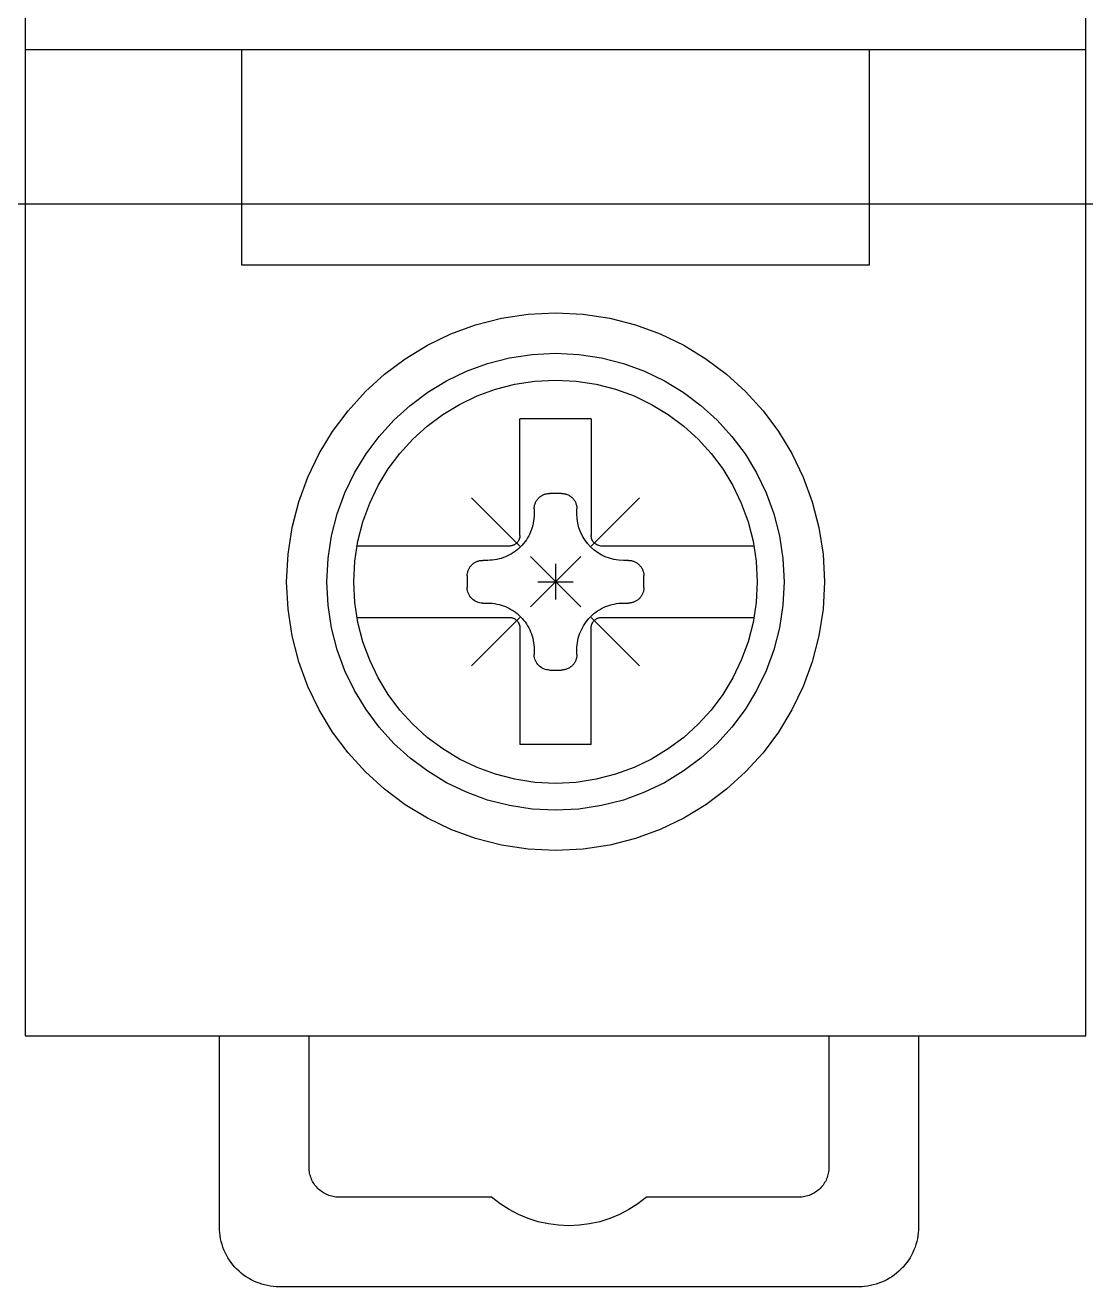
# Model space of a CAD drawing. Header units: millimetres. Extents: x -4798 to 103231, y 23514 to 54248.
# Drawn here: x -959.98 to -942.01, y 41200.54 to 41221.92 of the extents above; entities that cross this region are included whole.
import ezdxf

# ---------------------------------------------------------------- set-up
doc = ezdxf.new("R2010")
doc.units = ezdxf.units.MM
doc.header["$LTSCALE"] = 3
doc.layers.add('@.VISIBLE', color=7, linetype='Continuous')

# ---------------------------------------------------------------- blocks, each defined once
blk = doc.blocks.new('*U78')
at = {"layer": '@.VISIBLE'}
blk.add_line((28, -25), (678, -25), dxfattribs=at)
blk = doc.blocks.new('*U40')
for p, q in [((-8.986, 0), (-8.986, 79.4816)), ((8.986, 79.4816), (8.986, 0)), ((-8.986, 16.7063), (8.986, 16.7063)), ((-5.3156, 16.7063), (-5.3156, 13.0613)), ((5.3157, 13.0613), (5.3157, 16.7063)), ((-5.3156, 13.0613), (5.3157, 13.0613)), ((-0.466, 12.2279), (-0.9184, 12.1589)), ((0, 12.2513), (-0.466, 12.2279)), ((0.4657, 12.2279), (0, 12.2513)), ((0, 12.2513), (0, 12.2513)), ((0.9182, 12.1589), (0.4657, 12.2279)), ((-1.3551, 12.0467), (-1.7736, 11.8934)), ((-0.9184, 12.1589), (-1.3551, 12.0467)), ((1.3547, 12.0467), (0.9182, 12.1589)), ((1.7734, 11.8934), (1.3547, 12.0467)), ((-1.7736, 11.8934), (-2.172, 11.7016)), ((2.1716, 11.7016), (1.7734, 11.8934)), ((-2.172, 11.7016), (-2.5476, 11.4734)), ((-0.3961, 11.5479), (-0.7806, 11.4893)), ((0, 11.5678), (-0.3961, 11.5479)), ((0.3958, 11.5479), (0, 11.5678)), ((0, 11.5678), (0, 11.5678)), ((0.7804, 11.4893), (0.3958, 11.5479)), ((2.5473, 11.4734), (2.1716, 11.7016)), ((-2.5476, 11.4734), (-2.8984, 11.2111)), ((-1.1518, 11.3939), (-1.5076, 11.2636)), ((-0.7806, 11.4893), (-1.1518, 11.3939)), ((1.1515, 11.3939), (0.7804, 11.4893)), ((1.5074, 11.2636), (1.1515, 11.3939)), ((2.898, 11.2111), (2.5473, 11.4734)), ((-2.8984, 11.2111), (-3.2218, 10.9169)), ((-1.5076, 11.2636), (-1.8463, 11.1006)), ((1.8458, 11.1006), (1.5074, 11.2636)), ((3.2217, 10.9169), (2.898, 11.2111)), ((-3.2218, 10.9169), (-3.516, 10.5934)), ((-2.1655, 10.9065), (-2.4637, 10.6836)), ((-1.8463, 11.1006), (-2.1655, 10.9065)), ((-1.0164, 10.9587), (-1.3303, 10.8437)), ((-0.6889, 11.0428), (-1.0164, 10.9587)), ((-0.3496, 11.0947), (-0.6889, 11.0428)), ((0, 11.1122), (-0.3496, 11.0947)), ((0.3493, 11.0947), (0, 11.1122)), ((0, 11.1122), (0, 11.1122)), ((0.6886, 11.0428), (0.3493, 11.0947)), ((1.016, 10.9587), (0.6886, 11.0428)), ((1.33, 10.8437), (1.016, 10.9587)), ((2.1651, 10.9065), (1.8458, 11.1006)), ((2.4633, 10.6836), (2.1651, 10.9065)), ((3.5156, 10.5934), (3.2217, 10.9169)), ((-1.6291, 10.6999), (-1.9108, 10.5287)), ((-1.3303, 10.8437), (-1.6291, 10.6999)), ((1.6286, 10.6999), (1.33, 10.8437)), ((1.9105, 10.5287), (1.6286, 10.6999)), ((-3.516, 10.5934), (-3.7783, 10.2426)), ((-2.4637, 10.6836), (-2.7386, 10.4336)), ((-1.9108, 10.5287), (-2.1739, 10.3321)), ((2.1736, 10.3321), (1.9105, 10.5287)), ((2.7384, 10.4336), (2.4633, 10.6836)), ((3.778, 10.2426), (3.5156, 10.5934)), ((-2.7386, 10.4336), (-2.9886, 10.1587)), ((-2.1739, 10.3321), (-2.4164, 10.1114)), ((-0.6033, 10.4528), (-0.6033, 8.4809)), ((-0.6033, 10.4528), (0.6033, 10.4528)), ((0.6033, 8.4809), (0.6033, 10.4528)), ((2.4163, 10.1114), (2.1736, 10.3321)), ((2.9883, 10.1587), (2.7384, 10.4336)), ((-3.7783, 10.2426), (-4.0065, 9.867)), ((-2.9886, 10.1587), (-3.2115, 9.8605)), ((-2.4164, 10.1114), (-2.6371, 9.8689)), ((2.6368, 9.8689), (2.4163, 10.1114)), ((3.2113, 9.8605), (2.9883, 10.1587)), ((4.0062, 9.867), (3.778, 10.2426)), ((-4.0065, 9.867), (-4.1983, 9.4686)), ((-3.2115, 9.8605), (-3.4056, 9.5413)), ((-2.6371, 9.8689), (-2.8337, 9.6058)), ((2.8335, 9.6058), (2.6368, 9.8689)), ((3.4052, 9.5413), (3.2113, 9.8605)), ((4.1982, 9.4686), (4.0062, 9.867)), ((-4.1983, 9.4686), (-4.3516, 9.0501)), ((-3.4056, 9.5413), (-3.5686, 9.2026)), ((-2.8337, 9.6058), (-3.0049, 9.3241)), ((3.0046, 9.3241), (2.8335, 9.6058)), ((3.5684, 9.2026), (3.4052, 9.5413)), ((4.3513, 9.0501), (4.1982, 9.4686)), ((-3.5686, 9.2026), (-3.6989, 8.8468)), ((-3.0049, 9.3241), (-3.1487, 9.0253)), ((3.1486, 9.0253), (3.0046, 9.3241)), ((3.6986, 8.8468), (3.5684, 9.2026)), ((-4.3516, 9.0501), (-4.4638, 8.6134)), ((-3.1487, 9.0253), (-3.2637, 8.7114)), ((-1.4223, 9.1177), (-0.6034, 8.2986)), ((-0.357, 8.9807), (-0.3593, 8.9681)), ((-0.3543, 8.9933), (-0.357, 8.9807)), ((-0.3508, 9.0056), (-0.3543, 8.9933)), ((-0.3469, 9.0178), (-0.3508, 9.0056)), ((-0.3421, 9.0297), (-0.3469, 9.0178)), ((-0.337, 9.0415), (-0.3421, 9.0297)), ((-0.3313, 9.053), (-0.337, 9.0415)), ((-0.325, 9.0642), (-0.3313, 9.053)), ((-0.318, 9.0749), (-0.325, 9.0642)), ((-0.3107, 9.0855), (-0.318, 9.0749)), ((-0.3026, 9.0956), (-0.3107, 9.0855)), ((-0.2942, 9.1054), (-0.3026, 9.0956)), ((-0.2851, 9.1147), (-0.2942, 9.1054)), ((-0.2758, 9.1239), (-0.2851, 9.1147)), ((-0.2851, 9.1147), (-0.2851, 9.1147)), ((-0.2659, 9.1323), (-0.2758, 9.1239)), ((-0.2558, 9.1404), (-0.2659, 9.1323)), ((-0.2452, 9.1476), (-0.2558, 9.1404)), ((-0.2345, 9.1546), (-0.2452, 9.1476)), ((-0.2233, 9.1609), (-0.2345, 9.1546)), ((-0.2118, 9.1666), (-0.2233, 9.1609)), ((-0.2, 9.1717), (-0.2118, 9.1666)), ((-0.1881, 9.1765), (-0.2, 9.1717)), ((-0.1759, 9.1804), (-0.1881, 9.1765)), ((-0.1636, 9.1839), (-0.1759, 9.1804)), ((-0.151, 9.1866), (-0.1636, 9.1839)), ((-0.1384, 9.1889), (-0.151, 9.1866)), ((-0.1255, 9.1904), (-0.1384, 9.1889)), ((-0.1126, 9.1913), (-0.1255, 9.1904)), ((-0.0995, 9.1916), (-0.1126, 9.1913)), ((-0.0995, 9.1916), (-0.0995, 9.1916)), ((-0.0995, 9.1916), (0.0996, 9.1916)), ((0.1125, 9.1913), (0.0996, 9.1916)), ((0.1255, 9.1904), (0.1125, 9.1913)), ((0.1382, 9.1889), (0.1255, 9.1904)), ((0.151, 9.1866), (0.1382, 9.1889)), ((0.1634, 9.1839), (0.151, 9.1866)), ((0.1758, 9.1804), (0.1634, 9.1839)), ((0.1879, 9.1765), (0.1758, 9.1804)), ((0.2, 9.1717), (0.1879, 9.1765)), ((0.2116, 9.1666), (0.2, 9.1717)), ((0.2231, 9.1609), (0.2116, 9.1666)), ((0.2342, 9.1546), (0.2231, 9.1609)), ((0.2452, 9.1476), (0.2342, 9.1546)), ((0.2556, 9.1404), (0.2452, 9.1476)), ((0.2659, 9.1323), (0.2556, 9.1404)), ((0.2757, 9.1239), (0.2659, 9.1323)), ((0.2852, 9.1147), (0.2757, 9.1239)), ((0.2941, 9.1054), (0.2852, 9.1147)), ((0.2852, 9.1147), (0.2852, 9.1147)), ((0.3025, 9.0956), (0.2941, 9.1054)), ((0.3104, 9.0855), (0.3025, 9.0956)), ((0.3179, 9.0749), (0.3104, 9.0855)), ((0.3247, 9.0642), (0.3179, 9.0749)), ((0.331, 9.053), (0.3247, 9.0642)), ((0.3367, 9.0415), (0.331, 9.053)), ((0.342, 9.0297), (0.3367, 9.0415)), ((0.3465, 9.0178), (0.342, 9.0297)), ((0.3506, 9.0056), (0.3465, 9.0178)), ((0.3539, 8.9933), (0.3506, 9.0056)), ((0.3569, 8.9807), (0.3539, 8.9933)), ((0.359, 8.9681), (0.3569, 8.9807)), ((0.6035, 8.2986), (1.4223, 9.1177)), ((3.2633, 8.7114), (3.1486, 9.0253)), ((4.4637, 8.6134), (4.3513, 9.0501)), ((-3.6989, 8.8468), (-3.7943, 8.4756)), ((-0.3662, 8.7642), (-0.362, 8.8445)), ((-0.3617, 8.9423), (-0.362, 8.9292)), ((-0.362, 8.8445), (-0.362, 8.9292)), ((-0.3608, 8.9552), (-0.3617, 8.9423)), ((-0.3593, 8.9681), (-0.3608, 8.9552)), ((0.3607, 8.9552), (0.359, 8.9681)), ((0.3616, 8.9423), (0.3607, 8.9552)), ((0.3621, 8.9292), (0.3616, 8.9423)), ((0.3621, 8.9292), (0.3621, 8.8445)), ((0.3621, 8.9292), (0.3621, 8.9292)), ((0.3621, 8.8445), (0.3621, 8.8445)), ((0.3621, 8.8445), (0.363, 8.8056)), ((0.363, 8.8056), (0.3658, 8.7668)), ((0.3658, 8.7668), (0.3706, 8.7284)), ((3.7941, 8.4756), (3.6986, 8.8468)), ((-4.4638, 8.6134), (-4.5329, 8.161)), ((-3.2637, 8.7114), (-3.3478, 8.3839)), ((-0.424, 8.5381), (-0.3976, 8.6106)), ((-0.3976, 8.6106), (-0.3781, 8.686)), ((-0.3781, 8.686), (-0.3662, 8.7642)), ((0.3706, 8.7284), (0.3772, 8.6903)), ((0.3772, 8.6903), (0.3856, 8.6528)), ((0.3856, 8.6528), (0.3959, 8.6157)), ((0.3959, 8.6157), (0.4079, 8.5793)), ((0.4079, 8.5793), (0.4219, 8.5433)), ((3.3476, 8.3839), (3.2633, 8.7114)), ((4.5327, 8.161), (4.4637, 8.6134)), ((-3.7943, 8.4756), (-3.8529, 8.0911)), ((-3.3478, 8.3839), (-3.3997, 8.0446)), ((-0.6839, 8.3299), (-0.6699, 8.3404)), ((-0.6699, 8.3404), (-0.6568, 8.352)), ((-0.6568, 8.352), (-0.6452, 8.3651)), ((-0.6452, 8.3651), (-0.6347, 8.3791)), ((-0.6347, 8.3791), (-0.6256, 8.3942)), ((-0.6256, 8.3942), (-0.6178, 8.41)), ((-0.6178, 8.41), (-0.6117, 8.4269)), ((-0.6117, 8.4269), (-0.6071, 8.4443)), ((-0.6071, 8.4443), (-0.6044, 8.4624)), ((-0.6044, 8.4624), (-0.6033, 8.4809)), ((-0.5926, 8.2879), (-0.5419, 8.3439)), ((-0.5419, 8.3439), (-0.4966, 8.4044)), ((-0.4966, 8.4044), (-0.4572, 8.4694)), ((-0.4572, 8.4694), (-0.424, 8.5381)), ((0.4219, 8.5433), (0.4373, 8.5083)), ((0.4373, 8.5083), (0.4546, 8.4739)), ((0.4546, 8.4739), (0.4735, 8.4405)), ((0.4735, 8.4405), (0.4942, 8.4078)), ((0.4942, 8.4078), (0.5163, 8.3763)), ((0.5163, 8.3763), (0.5402, 8.3457)), ((0.5402, 8.3457), (0.5656, 8.3163)), ((0.6033, 8.4809), (0.6033, 8.4809)), ((0.6033, 8.4809), (0.6034, 8.472)), ((0.6034, 8.472), (0.6041, 8.463)), ((0.6041, 8.463), (0.6051, 8.4542)), ((0.6051, 8.4542), (0.6068, 8.4453)), ((0.6068, 8.4453), (0.6086, 8.4367)), ((0.6086, 8.4367), (0.611, 8.428)), ((0.611, 8.428), (0.6138, 8.4196)), ((0.6138, 8.4196), (0.6171, 8.4112)), ((0.6171, 8.4112), (0.6205, 8.4033)), ((0.6205, 8.4033), (0.6246, 8.3953)), ((0.6246, 8.3953), (0.6289, 8.3876)), ((0.6289, 8.3876), (0.6338, 8.3799)), ((0.6338, 8.3799), (0.6389, 8.3726)), ((0.6389, 8.3726), (0.6445, 8.3655)), ((0.6445, 8.3655), (0.6503, 8.3587)), ((0.6503, 8.3587), (0.6567, 8.352)), ((0.6567, 8.352), (0.6567, 8.352)), ((0.6567, 8.352), (0.6631, 8.3459)), ((0.6631, 8.3459), (0.6699, 8.34)), ((0.6699, 8.34), (0.677, 8.3345)), ((3.3995, 8.0446), (3.3476, 8.3839)), ((3.8527, 8.0911), (3.7941, 8.4756)), ((-4.5329, 8.161), (-4.5563, 7.695)), ((-3.3635, 8.2986), (-0.7856, 8.2986)), ((-0.8429, 8.1192), (-0.7742, 8.1524)), ((-0.7856, 8.2986), (-0.7671, 8.2997)), ((-0.7856, 8.2986), (-0.7856, 8.2986)), ((-0.7742, 8.1524), (-0.7092, 8.1918)), ((-0.7671, 8.2997), (-0.7491, 8.3024)), ((-0.7491, 8.3024), (-0.7317, 8.3069)), ((-0.7317, 8.3069), (-0.7148, 8.313)), ((-0.7148, 8.313), (-0.699, 8.3208)), ((-0.7092, 8.1918), (-0.6487, 8.2372)), ((-0.699, 8.3208), (-0.6839, 8.3299)), ((-0.6487, 8.2372), (-0.5926, 8.2879)), ((0.5656, 8.3163), (0.5927, 8.2878)), ((0.5927, 8.2878), (0.5927, 8.2878)), ((0.5927, 8.2878), (0.6209, 8.261)), ((0.6209, 8.261), (0.6503, 8.2356)), ((0.6503, 8.2356), (0.6808, 8.2119)), ((0.677, 8.3345), (0.6844, 8.3293)), ((0.6808, 8.2119), (0.7125, 8.1896)), ((0.6844, 8.3293), (0.6918, 8.3246)), ((0.6918, 8.3246), (0.6996, 8.3202)), ((0.6996, 8.3202), (0.7076, 8.3162)), ((0.7076, 8.3162), (0.7158, 8.3125)), ((0.7125, 8.1896), (0.745, 8.169)), ((0.7158, 8.3125), (0.724, 8.3094)), ((0.724, 8.3094), (0.7324, 8.3066)), ((0.7324, 8.3066), (0.741, 8.3043)), ((0.741, 8.3043), (0.7498, 8.3022)), ((0.745, 8.169), (0.7785, 8.1501)), ((0.7498, 8.3022), (0.7585, 8.3007)), ((0.7585, 8.3007), (0.7675, 8.2995)), ((0.7675, 8.2995), (0.7765, 8.2989)), ((0.7765, 8.2989), (0.7856, 8.2986)), ((0.7785, 8.1501), (0.8128, 8.1328)), ((0.7856, 8.2986), (3.3635, 8.2986)), ((0.8128, 8.1328), (0.848, 8.1172)), ((4.5563, 7.695), (4.5327, 8.161)), ((-3.8529, 8.0911), (-3.8728, 7.695)), ((-3.3997, 8.0446), (-3.4172, 7.695)), ((-1.4658, 7.9186), (-1.4715, 7.9071)), ((-1.4595, 7.9298), (-1.4658, 7.9186)), ((-1.4525, 7.9405), (-1.4595, 7.9298)), ((-1.4452, 7.9511), (-1.4525, 7.9405)), ((-1.4371, 7.9612), (-1.4452, 7.9511)), ((-1.4287, 7.971), (-1.4371, 7.9612)), ((-1.4196, 7.9803), (-1.4287, 7.971)), ((-1.4103, 7.9894), (-1.4196, 7.9803)), ((-1.4196, 7.9803), (-1.4196, 7.9803)), ((-1.4005, 7.9978), (-1.4103, 7.9894)), ((-1.3904, 8.0059), (-1.4005, 7.9978)), ((-1.3798, 8.0132), (-1.3904, 8.0059)), ((-1.3691, 8.0202), (-1.3798, 8.0132)), ((-1.3579, 8.0265), (-1.3691, 8.0202)), ((-1.3464, 8.0322), (-1.3579, 8.0265)), ((-1.3346, 8.0373), (-1.3464, 8.0322)), ((-1.3227, 8.0421), (-1.3346, 8.0373)), ((-1.3105, 8.046), (-1.3227, 8.0421)), ((-1.2982, 8.0495), (-1.3105, 8.046)), ((-1.2856, 8.0522), (-1.2982, 8.0495)), ((-1.273, 8.0545), (-1.2856, 8.0522)), ((-1.2601, 8.056), (-1.273, 8.0545)), ((-1.2472, 8.0569), (-1.2601, 8.056)), ((-1.2341, 8.0572), (-1.2472, 8.0569)), ((-1.2341, 8.0572), (-1.1493, 8.0572)), ((-1.2341, 8.0572), (-1.2341, 8.0572)), ((-1.1493, 8.0572), (-1.069, 8.0614)), ((-1.1493, 8.0572), (-1.1493, 8.0572)), ((-1.069, 8.0614), (-0.9908, 8.0733)), ((-0.9908, 8.0733), (-0.9154, 8.0928)), ((-0.9154, 8.0928), (-0.8429, 8.1192)), ((-0.4266, 7.2682), (0.4267, 8.1218)), ((-0.4266, 8.1218), (0.4267, 7.2682)), ((0.0001, 7.9968), (0, 7.3933)), ((0.848, 8.1172), (0.8837, 8.1034)), ((0.8837, 8.1034), (0.9202, 8.0914)), ((0.9202, 8.0914), (0.9572, 8.0812)), ((0.9572, 8.0812), (0.995, 8.0725)), ((0.995, 8.0725), (1.0329, 8.0659)), ((1.0329, 8.0659), (1.0715, 8.0611)), ((1.0715, 8.0611), (1.1103, 8.0583)), ((1.1103, 8.0583), (1.1494, 8.0572)), ((1.1494, 8.0572), (1.2341, 8.0572)), ((1.247, 8.0569), (1.2341, 8.0572)), ((1.26, 8.056), (1.247, 8.0569)), ((1.2727, 8.0545), (1.26, 8.056)), ((1.2855, 8.0522), (1.2727, 8.0545)), ((1.2979, 8.0495), (1.2855, 8.0522)), ((1.3103, 8.046), (1.2979, 8.0495)), ((1.3224, 8.0421), (1.3103, 8.046)), ((1.3345, 8.0373), (1.3224, 8.0421)), ((1.3461, 8.0322), (1.3345, 8.0373)), ((1.3576, 8.0265), (1.3461, 8.0322)), ((1.3687, 8.0202), (1.3576, 8.0265)), ((1.3797, 8.0132), (1.3687, 8.0202)), ((1.3901, 8.0059), (1.3797, 8.0132)), ((1.4004, 7.9978), (1.3901, 8.0059)), ((1.4102, 7.9894), (1.4004, 7.9978)), ((1.4197, 7.9803), (1.4102, 7.9894)), ((1.4286, 7.971), (1.4197, 7.9803)), ((1.4197, 7.9803), (1.4197, 7.9803)), ((1.437, 7.9612), (1.4286, 7.971)), ((1.4449, 7.9511), (1.437, 7.9612)), ((1.4524, 7.9405), (1.4449, 7.9511)), ((1.4592, 7.9298), (1.4524, 7.9405)), ((1.4655, 7.9186), (1.4592, 7.9298)), ((1.4712, 7.9071), (1.4655, 7.9186)), ((3.4172, 7.695), (3.3995, 8.0446)), ((3.8728, 7.695), (3.8527, 8.0911)), ((-1.4962, 7.8079), (-1.4965, 7.7948)), ((-1.4965, 7.5953), (-1.4965, 7.7948)), ((-1.4953, 7.8208), (-1.4962, 7.8079)), ((-1.4938, 7.8337), (-1.4953, 7.8208)), ((-1.4915, 7.8463), (-1.4938, 7.8337)), ((-1.4888, 7.8589), (-1.4915, 7.8463)), ((-1.4853, 7.8712), (-1.4888, 7.8589)), ((-1.4814, 7.8834), (-1.4853, 7.8712)), ((-1.4766, 7.8953), (-1.4814, 7.8834)), ((-1.4715, 7.9071), (-1.4766, 7.8953)), ((1.4766, 7.8953), (1.4712, 7.9071)), ((1.4811, 7.8834), (1.4766, 7.8953)), ((1.4851, 7.8712), (1.4811, 7.8834)), ((1.4884, 7.8589), (1.4851, 7.8712)), ((1.4914, 7.8463), (1.4884, 7.8589)), ((1.4935, 7.8337), (1.4914, 7.8463)), ((1.4952, 7.8208), (1.4935, 7.8337)), ((1.4961, 7.8079), (1.4952, 7.8208)), ((1.4966, 7.7948), (1.4961, 7.8079)), ((1.4966, 7.7948), (1.4966, 7.7948)), ((1.4966, 7.7948), (1.4966, 7.5953)), ((-4.5563, 7.695), (-4.5563, 7.695)), ((-4.5563, 7.695), (-4.5329, 7.2293)), ((-3.8728, 7.695), (-3.8728, 7.695)), ((-3.8728, 7.695), (-3.8529, 7.2992)), ((-3.4172, 7.695), (-3.4172, 7.695)), ((-3.4172, 7.695), (-3.3997, 7.3457)), ((-1.4965, 7.5953), (-1.4965, 7.5953)), ((-1.4965, 7.5953), (-1.4962, 7.5824)), ((-1.4962, 7.5824), (-1.4953, 7.5694)), ((-1.4953, 7.5694), (-1.4938, 7.5567)), ((-1.4938, 7.5567), (-1.4915, 7.5439)), ((-1.4915, 7.5439), (-1.4888, 7.5315)), ((-1.4888, 7.5315), (-1.4853, 7.5191)), ((-1.4853, 7.5191), (-1.4814, 7.507)), ((-1.4814, 7.507), (-1.4766, 7.4949)), ((-1.4766, 7.4949), (-1.4715, 7.4833)), ((-1.4715, 7.4833), (-1.4658, 7.4718)), ((0.3018, 7.695), (-0.3017, 7.6951)), ((1.4647, 7.4704), (1.4759, 7.4932)), ((1.4759, 7.4932), (1.4846, 7.5174)), ((1.4846, 7.5174), (1.4912, 7.5425)), ((1.4912, 7.5425), (1.4951, 7.5686)), ((1.4951, 7.5686), (1.4966, 7.5953)), ((3.3995, 7.3457), (3.4172, 7.695)), ((3.4172, 7.695), (3.4172, 7.695)), ((3.8527, 7.2992), (3.8728, 7.695)), ((3.8728, 7.695), (3.8728, 7.695)), ((4.5327, 7.2293), (4.5563, 7.695)), ((4.5563, 7.695), (4.5563, 7.695)), ((-3.8529, 7.2992), (-3.7943, 6.9146)), ((-3.3997, 7.3457), (-3.3478, 7.0064)), ((-1.4658, 7.4718), (-1.4595, 7.4607)), ((-1.4595, 7.4607), (-1.4525, 7.4497)), ((-1.4525, 7.4497), (-1.4452, 7.4393)), ((-1.4452, 7.4393), (-1.4371, 7.429)), ((-1.4371, 7.429), (-1.4287, 7.4192)), ((-1.4287, 7.4192), (-1.4196, 7.4097)), ((-1.4196, 7.4097), (-1.4196, 7.4097)), ((-1.4196, 7.4097), (-1.4103, 7.4008)), ((-1.4103, 7.4008), (-1.4005, 7.3924)), ((-1.4005, 7.3924), (-1.3904, 7.3845)), ((-1.3904, 7.3845), (-1.3798, 7.377)), ((-1.3798, 7.377), (-1.3691, 7.3702)), ((-1.3691, 7.3702), (-1.3579, 7.3639)), ((-1.3579, 7.3639), (-1.3464, 7.3582)), ((-1.3464, 7.3582), (-1.3346, 7.3529)), ((-1.3346, 7.3529), (-1.3227, 7.3484)), ((-1.3227, 7.3484), (-1.3105, 7.3444)), ((-1.3105, 7.3444), (-1.2982, 7.3411)), ((-1.2982, 7.3411), (-1.2856, 7.3381)), ((-1.2856, 7.3381), (-1.273, 7.336)), ((-1.273, 7.336), (-1.2601, 7.3343)), ((-1.2601, 7.3343), (-1.2472, 7.3334)), ((-1.2472, 7.3334), (-1.2341, 7.3329)), ((-1.1493, 7.3329), (-1.2341, 7.3329)), ((-1.1104, 7.332), (-1.1493, 7.3329)), ((-1.0716, 7.3292), (-1.1104, 7.332)), ((-1.0332, 7.3244), (-1.0716, 7.3292)), ((-0.9951, 7.3177), (-1.0332, 7.3244)), ((-0.9576, 7.3093), (-0.9951, 7.3177)), ((-0.9205, 7.299), (-0.9576, 7.3093)), ((-0.8841, 7.287), (-0.9205, 7.299)), ((-0.8481, 7.273), (-0.8841, 7.287)), ((-0.8131, 7.2576), (-0.8481, 7.273)), ((0.848, 7.273), (0.8128, 7.2576)), ((0.8837, 7.287), (0.848, 7.273)), ((0.9202, 7.299), (0.8837, 7.287)), ((0.9572, 7.3093), (0.9202, 7.299)), ((0.995, 7.3177), (0.9572, 7.3093)), ((1.0329, 7.3244), (0.995, 7.3177)), ((1.0715, 7.3292), (1.0329, 7.3244)), ((1.1103, 7.332), (1.0715, 7.3292)), ((1.1494, 7.3329), (1.1103, 7.332)), ((1.2341, 7.3329), (1.1494, 7.3329)), ((1.1494, 7.3329), (1.1494, 7.3329)), ((1.2341, 7.3329), (1.2608, 7.3344)), ((1.2341, 7.3329), (1.2341, 7.3329)), ((1.2608, 7.3344), (1.2869, 7.3383)), ((1.2869, 7.3383), (1.312, 7.3449)), ((1.312, 7.3449), (1.3362, 7.3536)), ((1.3362, 7.3536), (1.359, 7.3648)), ((1.359, 7.3648), (1.3807, 7.3779)), ((1.3807, 7.3779), (1.4009, 7.393)), ((1.4009, 7.393), (1.4197, 7.4098)), ((1.4197, 7.4098), (1.4365, 7.4285)), ((1.4365, 7.4285), (1.4516, 7.4487)), ((1.4516, 7.4487), (1.4647, 7.4704)), ((3.3476, 7.0064), (3.3995, 7.3457)), ((3.7941, 6.9146), (3.8527, 7.2992)), ((-4.5329, 7.2293), (-4.4639, 6.7769)), ((-0.7856, 7.0914), (-3.3635, 7.0914)), ((-1.4223, 6.2724), (-0.6034, 7.0914)), ((-0.7787, 7.2403), (-0.8131, 7.2576)), ((-0.7768, 7.0913), (-0.7856, 7.0914)), ((-0.7453, 7.2214), (-0.7787, 7.2403)), ((-0.7678, 7.0906), (-0.7768, 7.0913)), ((-0.759, 7.0896), (-0.7678, 7.0906)), ((-0.75, 7.0879), (-0.759, 7.0896)), ((-0.7414, 7.0861), (-0.75, 7.0879)), ((-0.7126, 7.2007), (-0.7453, 7.2214)), ((-0.7327, 7.0837), (-0.7414, 7.0861)), ((-0.7243, 7.0809), (-0.7327, 7.0837)), ((-0.7159, 7.0776), (-0.7243, 7.0809)), ((-0.708, 7.0742), (-0.7159, 7.0776)), ((-0.681, 7.1786), (-0.7126, 7.2007)), ((-0.7, 7.0701), (-0.708, 7.0742)), ((-0.6923, 7.0658), (-0.7, 7.0701)), ((-0.6846, 7.0609), (-0.6923, 7.0658)), ((-0.6773, 7.0558), (-0.6846, 7.0609)), ((-0.6504, 7.1547), (-0.681, 7.1786)), ((-0.6702, 7.0502), (-0.6773, 7.0558)), ((-0.621, 7.1294), (-0.6504, 7.1547)), ((-0.5926, 7.1023), (-0.621, 7.1294)), ((-0.5658, 7.0741), (-0.5926, 7.1023)), ((-0.5926, 7.1023), (-0.5926, 7.1023)), ((-0.5404, 7.0446), (-0.5658, 7.0741)), ((0.5656, 7.0741), (0.5402, 7.0446)), ((0.5927, 7.1023), (0.5656, 7.0741)), ((0.6209, 7.1294), (0.5927, 7.1023)), ((0.5927, 7.1023), (0.5927, 7.1023)), ((0.6035, 7.0914), (1.4223, 6.2724)), ((0.6503, 7.1547), (0.6209, 7.1294)), ((0.6808, 7.1786), (0.6503, 7.1547)), ((0.677, 7.0558), (0.6699, 7.0502)), ((0.6844, 7.0609), (0.677, 7.0558)), ((0.7125, 7.2007), (0.6808, 7.1786)), ((0.6918, 7.0658), (0.6844, 7.0609)), ((0.6996, 7.0701), (0.6918, 7.0658)), ((0.7076, 7.0742), (0.6996, 7.0701)), ((0.7158, 7.0776), (0.7076, 7.0742)), ((0.745, 7.2214), (0.7125, 7.2007)), ((0.724, 7.0809), (0.7158, 7.0776)), ((0.7324, 7.0837), (0.724, 7.0809)), ((0.741, 7.0861), (0.7324, 7.0837)), ((0.7498, 7.0879), (0.741, 7.0861)), ((0.7785, 7.2403), (0.745, 7.2214)), ((0.7585, 7.0896), (0.7498, 7.0879)), ((0.7675, 7.0906), (0.7585, 7.0896)), ((0.7765, 7.0913), (0.7675, 7.0906)), ((0.7856, 7.0914), (0.7765, 7.0913)), ((0.8128, 7.2576), (0.7785, 7.2403)), ((0.7856, 7.0914), (0.7856, 7.0914)), ((3.3635, 7.0914), (0.7856, 7.0914)), ((4.4637, 6.7768), (4.5327, 7.2293)), ((-3.7943, 6.9146), (-3.6989, 6.5435)), ((-3.3478, 7.0064), (-3.2637, 6.679)), ((-0.6634, 7.0444), (-0.6702, 7.0502)), ((-0.6567, 7.038), (-0.6634, 7.0444)), ((-0.6506, 7.0316), (-0.6567, 7.038)), ((-0.6567, 7.038), (-0.6567, 7.038)), ((-0.6447, 7.0248), (-0.6506, 7.0316)), ((-0.6392, 7.0178), (-0.6447, 7.0248)), ((-0.634, 7.0104), (-0.6392, 7.0178)), ((-0.6293, 7.003), (-0.634, 7.0104)), ((-0.6249, 6.9952), (-0.6293, 7.003)), ((-0.6209, 6.9872), (-0.6249, 6.9952)), ((-0.6172, 6.979), (-0.6209, 6.9872)), ((-0.6141, 6.9708), (-0.6172, 6.979)), ((-0.6113, 6.9624), (-0.6141, 6.9708)), ((-0.609, 6.9538), (-0.6113, 6.9624)), ((-0.6069, 6.945), (-0.609, 6.9538)), ((-0.6054, 6.9363), (-0.6069, 6.945)), ((-0.6042, 6.9273), (-0.6054, 6.9363)), ((-0.6036, 6.9183), (-0.6042, 6.9273)), ((-0.6033, 6.9092), (-0.6036, 6.9183)), ((-0.6033, 6.9092), (-0.6033, 6.9092)), ((-0.6033, 4.9372), (-0.6033, 6.9092)), ((-0.5167, 7.0141), (-0.5404, 7.0446)), ((-0.4944, 6.9824), (-0.5167, 7.0141)), ((-0.4738, 6.9499), (-0.4944, 6.9824)), ((-0.4549, 6.9164), (-0.4738, 6.9499)), ((-0.4376, 6.8821), (-0.4549, 6.9164)), ((-0.422, 6.8469), (-0.4376, 6.8821)), ((-0.4082, 6.8112), (-0.422, 6.8469)), ((0.4219, 6.8469), (0.4079, 6.8112)), ((0.4373, 6.8821), (0.4219, 6.8469)), ((0.4546, 6.9164), (0.4373, 6.8821)), ((0.4735, 6.9499), (0.4546, 6.9164)), ((0.4942, 6.9824), (0.4735, 6.9499)), ((0.5163, 7.0141), (0.4942, 6.9824)), ((0.5402, 7.0446), (0.5163, 7.0141)), ((0.6034, 6.9183), (0.6033, 6.9092)), ((0.6033, 6.9092), (0.6033, 4.9372)), ((0.6041, 6.9273), (0.6034, 6.9183)), ((0.6051, 6.9363), (0.6041, 6.9273)), ((0.6068, 6.945), (0.6051, 6.9363)), ((0.6086, 6.9538), (0.6068, 6.945)), ((0.611, 6.9624), (0.6086, 6.9538)), ((0.6138, 6.9708), (0.611, 6.9624)), ((0.6171, 6.979), (0.6138, 6.9708)), ((0.6205, 6.9872), (0.6171, 6.979)), ((0.6246, 6.9952), (0.6205, 6.9872)), ((0.6289, 7.003), (0.6246, 6.9952)), ((0.6338, 7.0104), (0.6289, 7.003)), ((0.6389, 7.0178), (0.6338, 7.0104)), ((0.6445, 7.0248), (0.6389, 7.0178)), ((0.6503, 7.0316), (0.6445, 7.0248)), ((0.6567, 7.038), (0.6503, 7.0316)), ((0.6631, 7.0444), (0.6567, 7.038)), ((0.6567, 7.038), (0.6567, 7.038)), ((0.6699, 7.0502), (0.6631, 7.0444)), ((3.2633, 6.679), (3.3476, 7.0064)), ((3.6986, 6.5435), (3.7941, 6.9146)), ((-4.4639, 6.7769), (-4.3517, 6.3404)), ((-3.2637, 6.679), (-3.1487, 6.365)), ((-0.3962, 6.7747), (-0.4082, 6.8112)), ((-0.386, 6.7377), (-0.3962, 6.7747)), ((-0.3773, 6.7), (-0.386, 6.7377)), ((-0.3707, 6.6621), (-0.3773, 6.7)), ((-0.3659, 6.6235), (-0.3707, 6.6621)), ((0.3706, 6.6621), (0.3658, 6.6235)), ((0.3772, 6.7), (0.3706, 6.6621)), ((0.3856, 6.7377), (0.3772, 6.7)), ((0.3959, 6.7747), (0.3856, 6.7377)), ((0.4079, 6.8112), (0.3959, 6.7747)), ((3.1486, 6.365), (3.2633, 6.679)), ((4.3513, 6.3403), (4.4637, 6.7768)), ((-3.6989, 6.5435), (-3.5686, 6.1876)), ((-0.3631, 6.5847), (-0.3659, 6.6235)), ((-0.362, 6.5455), (-0.3631, 6.5847)), ((-0.362, 6.4609), (-0.362, 6.5455)), ((-0.362, 6.5455), (-0.362, 6.5455)), ((-0.362, 6.4609), (-0.362, 6.4609)), ((-0.362, 6.4609), (-0.3617, 6.448)), ((-0.3617, 6.448), (-0.3608, 6.4351)), ((-0.3608, 6.4351), (-0.3593, 6.4224)), ((-0.3593, 6.4224), (-0.357, 6.4096)), ((0.3567, 6.4082), (0.3606, 6.4342)), ((0.3606, 6.4342), (0.3621, 6.4609)), ((0.363, 6.5847), (0.3621, 6.5455)), ((0.3621, 6.5455), (0.3621, 6.4609)), ((0.3658, 6.6235), (0.363, 6.5847)), ((3.5684, 6.1876), (3.6986, 6.5435)), ((-4.3517, 6.3404), (-4.1984, 5.9217)), ((-3.1487, 6.365), (-3.0049, 6.0664)), ((-0.357, 6.4096), (-0.3543, 6.3972)), ((-0.3543, 6.3972), (-0.3508, 6.3848)), ((-0.3508, 6.3848), (-0.3469, 6.3727)), ((-0.3469, 6.3727), (-0.3421, 6.3606)), ((-0.3421, 6.3606), (-0.337, 6.349)), ((-0.337, 6.349), (-0.3313, 6.3375)), ((-0.3313, 6.3375), (-0.325, 6.3264)), ((-0.325, 6.3264), (-0.318, 6.3154)), ((-0.318, 6.3154), (-0.3107, 6.305)), ((-0.3107, 6.305), (-0.3026, 6.2947)), ((-0.3026, 6.2947), (-0.2942, 6.2849)), ((-0.2942, 6.2849), (-0.2851, 6.2754)), ((-0.2851, 6.2754), (-0.2851, 6.2754)), ((-0.2851, 6.2754), (-0.2758, 6.2665)), ((-0.2758, 6.2665), (-0.2659, 6.2581)), ((-0.2659, 6.2581), (-0.2558, 6.2502)), ((-0.2558, 6.2502), (-0.2452, 6.2427)), ((-0.2452, 6.2427), (-0.2345, 6.2359)), ((-0.2345, 6.2359), (-0.2233, 6.2296)), ((-0.2233, 6.2296), (-0.2118, 6.2239)), ((-0.2118, 6.2239), (-0.2, 6.2186)), ((-0.2, 6.2186), (-0.1881, 6.2141)), ((-0.1881, 6.2141), (-0.1759, 6.21)), ((-0.1759, 6.21), (-0.1636, 6.2067)), ((-0.1636, 6.2067), (-0.151, 6.2037)), ((-0.151, 6.2037), (-0.1384, 6.2016)), ((-0.1384, 6.2016), (-0.1255, 6.1999)), ((-0.1255, 6.1999), (-0.1126, 6.199)), ((0.0996, 6.1985), (0.1263, 6.2)), ((0.1263, 6.2), (0.1523, 6.2039)), ((0.1523, 6.2039), (0.1774, 6.2105)), ((0.1774, 6.2105), (0.2016, 6.2192)), ((0.2016, 6.2192), (0.2244, 6.2304)), ((0.2244, 6.2304), (0.2461, 6.2435)), ((0.2461, 6.2435), (0.2663, 6.2586)), ((0.2663, 6.2586), (0.2851, 6.2754)), ((0.2851, 6.2754), (0.3019, 6.2942)), ((0.3019, 6.2942), (0.3171, 6.3144)), ((0.3171, 6.3144), (0.3302, 6.3361)), ((0.3302, 6.3361), (0.3414, 6.3589)), ((0.3414, 6.3589), (0.3501, 6.3831)), ((0.3501, 6.3831), (0.3567, 6.4082)), ((3.0046, 6.0664), (3.1486, 6.365)), ((4.1982, 5.9216), (4.3513, 6.3403)), ((-3.5686, 6.1876), (-3.4056, 5.8492)), ((-3.0049, 6.0664), (-2.8337, 5.7845)), ((-0.1126, 6.199), (-0.0995, 6.1985)), ((0.0996, 6.1985), (-0.0995, 6.1985)), ((0.0996, 6.1985), (0.0996, 6.1985)), ((2.8335, 5.7845), (3.0046, 6.0664)), ((3.4052, 5.8492), (3.5684, 6.1876)), ((-4.1984, 5.9217), (-4.0066, 5.5235)), ((-3.4056, 5.8492), (-3.2115, 5.5299)), ((-2.8337, 5.7845), (-2.6371, 5.5214)), ((2.6368, 5.5214), (2.8335, 5.7845)), ((3.2113, 5.5299), (3.4052, 5.8492)), ((4.0062, 5.5234), (4.1982, 5.9216)), ((-4.0066, 5.5235), (-3.7784, 5.1478)), ((-3.2115, 5.5299), (-2.9886, 5.2317)), ((-2.6371, 5.5214), (-2.4164, 5.2787)), ((2.4163, 5.2787), (2.6368, 5.5214)), ((2.9883, 5.2317), (3.2113, 5.5299)), ((3.778, 5.1477), (4.0062, 5.5234)), ((-3.7784, 5.1478), (-3.5161, 4.7971)), ((-2.9886, 5.2317), (-2.7386, 4.9566)), ((-2.4164, 5.2787), (-2.1739, 5.0582)), ((2.1736, 5.0582), (2.4163, 5.2787)), ((2.7384, 4.9566), (2.9883, 5.2317)), ((3.5156, 4.797), (3.778, 5.1477)), ((-2.7386, 4.9566), (-2.4637, 4.7067)), ((-2.1739, 5.0582), (-1.9108, 4.8615)), ((-0.6033, 4.9372), (0.6033, 4.9372)), ((1.9105, 4.8615), (2.1736, 5.0582)), ((2.4633, 4.7067), (2.7384, 4.9566)), ((-3.5161, 4.7971), (-3.2219, 4.4734)), ((-2.4637, 4.7067), (-2.1655, 4.4837)), ((-1.9108, 4.8615), (-1.6291, 4.6904)), ((1.6286, 4.6904), (1.9105, 4.8615)), ((2.1651, 4.4837), (2.4633, 4.7067)), ((3.2217, 4.4733), (3.5156, 4.797)), ((-1.6291, 4.6904), (-1.3303, 4.5464)), ((-1.3303, 4.5464), (-1.0164, 4.4317)), ((1.016, 4.4317), (1.33, 4.5464)), ((1.33, 4.5464), (1.6286, 4.6904)), ((-3.2219, 4.4734), (-2.8984, 4.1795)), ((-2.1655, 4.4837), (-1.8463, 4.2898)), ((-1.8463, 4.2898), (-1.5076, 4.1266)), ((-1.0164, 4.4317), (-0.6889, 4.3474)), ((-0.6889, 4.3474), (-0.3496, 4.2955)), ((-0.3496, 4.2955), (0, 4.2778)), ((0, 4.2778), (0.3493, 4.2955)), ((0, 4.2778), (0, 4.2778)), ((0.3493, 4.2955), (0.6886, 4.3474)), ((0.6886, 4.3474), (1.016, 4.4317)), ((1.5074, 4.1266), (1.8458, 4.2898)), ((1.8458, 4.2898), (2.1651, 4.4837)), ((2.898, 4.1794), (3.2217, 4.4733)), ((-2.8984, 4.1795), (-2.5476, 3.9171)), ((-1.5076, 4.1266), (-1.1518, 3.9964)), ((1.1515, 3.9964), (1.5074, 4.1266)), ((2.5473, 3.917), (2.898, 4.1794)), ((-2.5476, 3.9171), (-2.172, 3.6889)), ((-1.1518, 3.9964), (-0.7806, 3.9009)), ((-0.7806, 3.9009), (-0.3961, 3.8423)), ((0.3958, 3.8423), (0.7804, 3.9009)), ((0.7804, 3.9009), (1.1515, 3.9964)), ((2.1716, 3.6888), (2.5473, 3.917)), ((-2.172, 3.6889), (-1.7736, 3.4969)), ((-0.3961, 3.8423), (0, 3.8222)), ((0, 3.8222), (0.3958, 3.8423)), ((0, 3.8222), (0, 3.8222)), ((1.7734, 3.4968), (2.1716, 3.6888)), ((-1.7736, 3.4969), (-1.3551, 3.3438)), ((1.3547, 3.3437), (1.7734, 3.4968)), ((-1.3551, 3.3438), (-0.9184, 3.2314)), ((-0.9184, 3.2314), (-0.466, 3.1624)), ((0.4657, 3.1623), (0.9181, 3.2313)), ((0.9181, 3.2313), (1.3547, 3.3437)), ((-0.466, 3.1624), (0, 3.1387)), ((0, 3.1387), (0.4657, 3.1623)), ((0, 3.1387), (0, 3.1387)), ((8.986, 0), (-8.986, 0)), ((-6.1509, 0), (-6.1509, -3.2401)), ((-4.6322, 0), (-4.6322, -2.2276)), ((4.1766, -2.2276), (4.1766, 0)), ((5.6953, -3.2401), (5.6953, 0)), ((-4.6322, -2.2276), (-4.6322, -2.2276)), ((-4.6322, -2.2276), (-4.6316, -2.2525)), ((-4.6316, -2.2525), (-4.6298, -2.2775)), ((-4.6298, -2.2775), (-4.6268, -2.3022)), ((-4.6268, -2.3022), (-4.6225, -2.3267)), ((-4.6225, -2.3267), (-4.6171, -2.3508)), ((-4.6171, -2.3508), (-4.6105, -2.3746)), ((4.1546, -2.3746), (4.1612, -2.3508)), ((4.1612, -2.3508), (4.1667, -2.3267)), ((4.1667, -2.3267), (4.1709, -2.3022)), ((4.1709, -2.3022), (4.174, -2.2775)), ((4.174, -2.2775), (4.1758, -2.2525)), ((4.1758, -2.2525), (4.1766, -2.2276)), ((-4.6105, -2.3746), (-4.6027, -2.3981)), ((-4.6027, -2.3981), (-4.5937, -2.4212)), ((-4.5937, -2.4212), (-4.5838, -2.4437)), ((-4.5838, -2.4437), (-4.5727, -2.4658)), ((-4.5727, -2.4658), (-4.5607, -2.4873)), ((-4.5607, -2.4873), (-4.5473, -2.5083)), ((-4.5473, -2.5083), (-4.5331, -2.5284)), ((-4.5331, -2.5284), (-4.5177, -2.5482)), ((-4.5177, -2.5482), (-4.5014, -2.5671)), ((4.0455, -2.5671), (4.0618, -2.5482)), ((4.0618, -2.5482), (4.077, -2.5284)), ((4.077, -2.5284), (4.0914, -2.5083)), ((4.0914, -2.5083), (4.1046, -2.4873)), ((4.1046, -2.4873), (4.1168, -2.4658)), ((4.1168, -2.4658), (4.1279, -2.4437)), ((4.1279, -2.4437), (4.138, -2.4212)), ((4.138, -2.4212), (4.1468, -2.3981)), ((4.1468, -2.3981), (4.1546, -2.3746)), ((-4.5014, -2.5671), (-4.4839, -2.5855)), ((-4.4839, -2.5855), (-4.4839, -2.5855)), ((-4.4839, -2.5855), (-4.4658, -2.6027)), ((-4.4658, -2.6027), (-4.4469, -2.619)), ((-4.4469, -2.619), (-4.4273, -2.6342)), ((-4.4273, -2.6342), (-4.4069, -2.6486)), ((-4.4069, -2.6486), (-4.3861, -2.6618)), ((-4.3861, -2.6618), (-4.3645, -2.674)), ((-4.3645, -2.674), (-4.3425, -2.6851)), ((-4.3425, -2.6851), (-4.3198, -2.6952)), ((-4.3198, -2.6952), (-4.2969, -2.704)), ((-4.2969, -2.704), (-4.2734, -2.7118)), ((-4.2734, -2.7118), (-4.2496, -2.7184)), ((-4.2496, -2.7184), (-4.2253, -2.7239)), ((-4.2253, -2.7239), (-4.2009, -2.7281)), ((-4.2009, -2.7281), (-4.1761, -2.7312)), ((-4.1761, -2.7312), (-4.1511, -2.733)), ((-4.1511, -2.733), (-4.1259, -2.7338)), ((-4.1259, -2.7338), (-1.5417, -2.7338)), ((-1.5417, -2.7338), (-1.5417, -2.7338)), ((-1.5417, -2.7338), (-1.3959, -2.8471)), ((0.94, -2.8471), (1.0861, -2.7338)), ((1.0861, -2.7338), (3.6703, -2.7338)), ((3.6703, -2.7338), (3.6952, -2.733)), ((3.6703, -2.7338), (3.6703, -2.7338)), ((3.6952, -2.733), (3.7202, -2.7312)), ((3.7202, -2.7312), (3.7449, -2.7281)), ((3.7449, -2.7281), (3.7694, -2.7239)), ((3.7694, -2.7239), (3.7935, -2.7184)), ((3.7935, -2.7184), (3.8174, -2.7118)), ((3.8174, -2.7118), (3.8409, -2.704)), ((3.8409, -2.704), (3.864, -2.6952)), ((3.864, -2.6952), (3.8865, -2.6851)), ((3.8865, -2.6851), (3.9086, -2.674)), ((3.9086, -2.674), (3.9301, -2.6618)), ((3.9301, -2.6618), (3.9511, -2.6486)), ((3.9511, -2.6486), (3.9712, -2.6342)), ((3.9712, -2.6342), (3.991, -2.619)), ((3.991, -2.619), (4.0099, -2.6027)), ((4.0099, -2.6027), (4.0283, -2.5855)), ((4.0283, -2.5855), (4.0455, -2.5671)), ((4.0283, -2.5855), (4.0283, -2.5855)), ((-1.3959, -2.8471), (-1.2427, -2.9455)), ((-1.2427, -2.9455), (-1.0832, -3.0286)), ((0.6272, -3.0286), (0.7868, -2.9455)), ((0.7868, -2.9455), (0.94, -2.8471)), ((-1.0832, -3.0286), (-0.9183, -3.0968)), ((-0.9183, -3.0968), (-0.7495, -3.1496)), ((-0.7495, -3.1496), (-0.5774, -3.1876)), ((-0.5774, -3.1876), (-0.4032, -3.2102)), ((-0.0528, -3.2102), (0.1214, -3.1876)), ((0.1214, -3.1876), (0.2934, -3.1496)), ((0.2934, -3.1496), (0.4624, -3.0968)), ((0.4624, -3.0968), (0.6272, -3.0286)), ((-6.1509, -3.2401), (-6.1509, -3.2401)), ((-6.1509, -3.2401), (-6.1497, -3.2902)), ((-6.1497, -3.2902), (-6.1461, -3.3401)), ((-6.1461, -3.3401), (-6.1401, -3.3895)), ((-6.1401, -3.3895), (-6.1314, -3.4384)), ((-0.4032, -3.2102), (-0.2279, -3.2179)), ((-0.2279, -3.2179), (-0.0528, -3.2102)), ((5.6756, -3.4384), (5.684, -3.3895)), ((5.684, -3.3895), (5.6903, -3.3401)), ((5.6903, -3.3401), (5.6939, -3.2902)), ((5.6939, -3.2902), (5.6953, -3.2401)), ((-6.1314, -3.4384), (-6.1206, -3.4866)), ((-6.1206, -3.4866), (-6.1073, -3.5343)), ((-6.1073, -3.5343), (-6.0918, -3.5812)), ((-6.0918, -3.5812), (-6.0739, -3.6274)), ((-6.0739, -3.6274), (-6.054, -3.6725)), ((5.5981, -3.6725), (5.6182, -3.6274)), ((5.6182, -3.6274), (5.6359, -3.5812)), ((5.6359, -3.5812), (5.6514, -3.5343)), ((5.6514, -3.5343), (5.6646, -3.4866)), ((5.6646, -3.4866), (5.6756, -3.4384)), ((-6.054, -3.6725), (-6.0318, -3.7166)), ((-6.0318, -3.7166), (-6.0075, -3.7596)), ((-6.0075, -3.7596), (-5.9809, -3.8016)), ((-5.9809, -3.8016), (-5.9525, -3.8421)), ((-5.9525, -3.8421), (-5.9218, -3.8816)), ((5.4659, -3.8816), (5.4964, -3.8421)), ((5.4964, -3.8421), (5.5251, -3.8016)), ((5.5251, -3.8016), (5.5515, -3.7596)), ((5.5515, -3.7596), (5.5759, -3.7166)), ((5.5759, -3.7166), (5.5981, -3.6725)), ((-5.9218, -3.8816), (-5.8892, -3.9195)), ((-5.8892, -3.9195), (-5.8544, -3.956)), ((-5.8544, -3.956), (-5.8544, -3.956)), ((-5.8544, -3.956), (-5.8182, -3.9905)), ((-5.8182, -3.9905), (-5.7803, -4.0231)), ((-5.7803, -4.0231), (-5.741, -4.0536)), ((-5.741, -4.0536), (-5.7003, -4.0823)), ((5.2444, -4.0823), (5.2849, -4.0536)), ((5.2849, -4.0536), (5.3244, -4.0231)), ((5.3244, -4.0231), (5.3623, -3.9905)), ((5.3623, -3.9905), (5.3988, -3.956)), ((5.3988, -3.956), (5.4333, -3.9195)), ((5.3988, -3.956), (5.3988, -3.956)), ((5.4333, -3.9195), (5.4659, -3.8816)), ((-5.7003, -4.0823), (-5.6586, -4.1087)), ((-5.6586, -4.1087), (-5.6154, -4.1331)), ((-5.6154, -4.1331), (-5.5713, -4.1553)), ((-5.5713, -4.1553), (-5.526, -4.1754)), ((-5.526, -4.1754), (-5.48, -4.1931)), ((-5.48, -4.1931), (-5.4331, -4.2087)), ((-5.4331, -4.2087), (-5.3855, -4.2219)), ((-5.3855, -4.2219), (-5.337, -4.2329)), ((-5.337, -4.2329), (-5.2882, -4.2413)), ((-5.2882, -4.2413), (-5.2387, -4.2476)), ((-5.2387, -4.2476), (-5.1888, -4.2512)), ((-5.1888, -4.2512), (-5.1384, -4.2526)), ((-5.1384, -4.2526), (4.6828, -4.2526)), ((4.6828, -4.2526), (4.7329, -4.2512)), ((4.6828, -4.2526), (4.6828, -4.2526)), ((4.7329, -4.2512), (4.7828, -4.2476)), ((4.7828, -4.2476), (4.8322, -4.2413)), ((4.8322, -4.2413), (4.8812, -4.2329)), ((4.8812, -4.2329), (4.9294, -4.2219)), ((4.9294, -4.2219), (4.9771, -4.2087)), ((4.9771, -4.2087), (5.024, -4.1931)), ((5.024, -4.1931), (5.0702, -4.1754)), ((5.0702, -4.1754), (5.1153, -4.1553)), ((5.1153, -4.1553), (5.1594, -4.1331)), ((5.1594, -4.1331), (5.2024, -4.1087)), ((5.2024, -4.1087), (5.2444, -4.0823))]:
    blk.add_line(p, q)

msp = doc.modelspace()

# ---------------------------------------------------------------- block references
at = {"xscale": -1}
msp.add_blockref('*U40', (-950.997, 41204.796), dxfattribs=at)
at = {"layer": '@.VISIBLE'}
msp.add_blockref('*U78', (-1550.045, 41243.892), dxfattribs=at)

doc.saveas('drawing.dxf')
